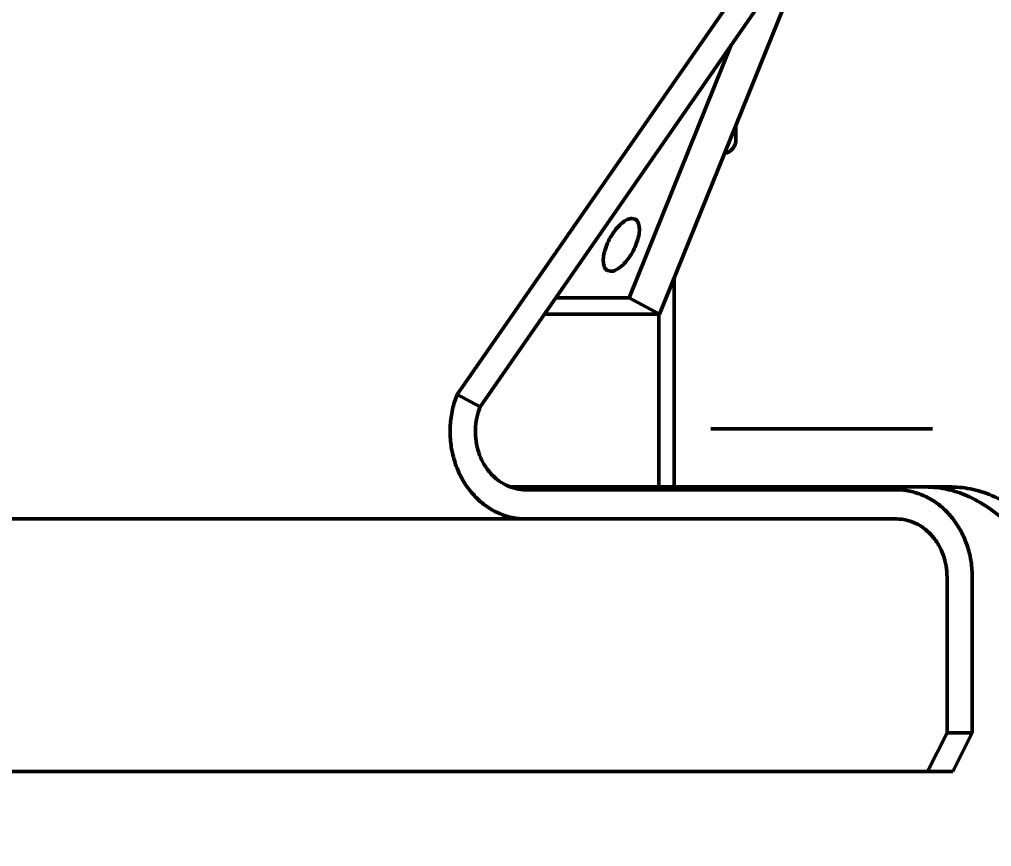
# Model space of a CAD drawing. Header units: inches. Extents: x -2049 to -860, y -317 to 524.
# Drawn here: x -1818.82 to -1785.46, y 69.17 to 97.54 of the extents above; entities that cross this region are included whole.
import ezdxf

# ---------------------------------------------------------------- set-up
doc = ezdxf.new("R2010")
doc.units = ezdxf.units.IN
doc.header["$LTSCALE"] = 2.574606
doc.header["$MEASUREMENT"] = 0
doc.header["$PDMODE"] = 3
doc.header["$PDSIZE"] = 0.3125
doc.layers.get('0').update_dxf_attribs({"linetype": 'CONTINUOUS', "lineweight": 50})
doc.layers.get('Defpoints').update_dxf_attribs({"linetype": 'CONTINUOUS'})
doc.layers.add('dim', color=7, linetype='CONTINUOUS', lineweight=9)
doc.styles.add('TEXTSTYLE_1', font='gdt', dxfattribs={"width": 0.8})
doc.dimstyles.new('ISO-25$0', dxfattribs={"dimtxt": 5, "dimasz": 5, "dimexe": 1.25, "dimexo": 0.625, "dimtad": 1, "dimdec": 0, "dimlfac": 1.5, "dimdsep": 46, "dimtxsty": 'TEXTSTYLE_1', "dimcen": 2.5, "dimclrd": 256, "dimclre": 256, "dimclrt": 256, "dimadec": 0, "dimazin": 0, "dimtfac": 1, "dimtdec": 0, "dimtmove": 0, "dimatfit": 3, "dimfxl": 1, "dimlwd": 25, "dimarcsym": 0})

# ---------------------------------------------------------------- blocks, each defined once
blk = doc.blocks.new('*D15')
at = {"layer": 'Defpoints', "color": 0, "transparency": 16777216}
for p in [(-1976.246, 472.967), (-1812.48, 472.967), (-1861.14, 52.37)]:
    blk.add_point(p, dxfattribs=at)
at = {"layer": 'dim', "lineweight": -2, "transparency": 16777216}
for p, q in [((-1813.105, 472.967), (-1977.496, 472.967)), ((-1861.765, 52.37), (-1977.496, 52.37))]:
    blk.add_line(p, q, dxfattribs=at)
at = {"layer": 'dim', "lineweight": 25, "transparency": 16777216}
blk.add_line((-1976.246, 57.37), (-1976.246, 467.967), dxfattribs=at)
at = {"layer": 'dim', "transparency": 16777216}
for points in [[(-1977.079, 467.967), (-1975.412, 467.967), (-1976.246, 472.967)], [(-1977.079, 57.37), (-1975.412, 57.37), (-1976.246, 52.37)]]:
    blk.add_solid(points, dxfattribs=at)
at = {"layer": 'dim', "transparency": 16777216, "insert": (-1979.371, 260.651), "char_height": 5, "attachment_point": 5, "rotation": 90, "style": 'TEXTSTYLE_1'}
blk.add_mtext('630', dxfattribs=at)
blk = doc.blocks.new('*D19')
at = {"layer": 'Defpoints', "color": 0, "transparency": 16777216}
for p in [(-1870.712, 82.538), (-1627.555, 78.169), (-1627.555, 14.054)]:
    blk.add_point(p, dxfattribs=at)
at = {"layer": 'dim', "lineweight": -2, "transparency": 16777216}
for p, q in [((-1870.712, 81.913), (-1870.712, 12.804)), ((-1627.555, 77.544), (-1627.555, 12.804))]:
    blk.add_line(p, q, dxfattribs=at)
at = {"layer": 'dim', "lineweight": 25, "transparency": 16777216}
blk.add_line((-1865.712, 14.054), (-1632.555, 14.054), dxfattribs=at)
at = {"layer": 'dim', "transparency": 16777216}
for points in [[(-1865.712, 14.887), (-1865.712, 13.221), (-1870.712, 14.054)], [(-1632.555, 14.887), (-1632.555, 13.221), (-1627.555, 14.054)]]:
    blk.add_solid(points, dxfattribs=at)
at = {"layer": 'dim', "transparency": 16777216, "insert": (-1745.746, 17.179), "char_height": 5, "attachment_point": 5, "style": 'TEXTSTYLE_1'}
blk.add_mtext('365', dxfattribs=at)

msp = doc.modelspace()

# ---------------------------------------------------------------- linework, layer by layer
at = {"color": 7, "linetype": 'Continuous'}
for p, q in [((-1803.796, 84.672), (-1772.721, 129.435)), ((-1771.936, 129.013), (-1803.011, 84.249)), ((-1791.346, 101.052), (-1796.848, 87.429)), ((-1794.392, 96.665), (-1797.895, 87.992)), ((-1794.231, 93.909), (-1794.231, 93.429)), ((-1797.797, 90.711), (-1797.688, 90.685)), ((-1798.528, 88.899), (-1798.637, 88.925)), ((-1796.348, 88.668), (-1796.348, 81.502)), ((-1797.895, 87.992), (-1800.413, 87.992)), ((-1796.848, 87.429), (-1797.895, 87.992)), ((-1796.848, 87.429), (-1800.804, 87.429)), ((-1796.877, 87.429), (-1796.877, 81.502)), ((-1803.011, 84.249), (-1803.796, 84.672)), ((-1787.482, 83.502), (-1795.096, 83.502)), ((-1801.948, 81.502), (-1786.845, 81.502)), ((-1801.441, 81.404), (-1788.716, 81.404)), ((-1788.716, 80.404), (-1868.106, 80.404)), ((-1786.984, 78.404), (-1786.984, 73.071)), ((-1786.118, 78.404), (-1786.118, 73.071)), ((-1787.651, 71.738), (-1786.984, 73.071)), ((-1786.984, 73.071), (-1786.118, 73.071)), ((-1786.118, 73.071), (-1786.785, 71.738)), ((-1786.785, 71.738), (-1852.982, 71.738))]:
    msp.add_line(p, q, dxfattribs=at)
for centre, radius, start, end in [((-1794.739, 93.429), 0.508, 283.4316, 0), ((-1787.716, 78.095), 3.407, 77.1491, 89.9202), ((-1787.736, 77.992), 3.512, 75.9156, 77.2026)]:
    msp.add_arc(centre, radius, start, end, dxfattribs=at)
for points, start_tangent, end_tangent in [([(-1798.637, 88.925), (-1798.655, 88.936), (-1798.741, 89.043), (-1798.78, 89.211), (-1798.77, 89.426), (-1798.711, 89.673), (-1798.607, 89.93), (-1798.468, 90.177), (-1798.304, 90.395), (-1798.128, 90.565), (-1797.954, 90.674), (-1797.797, 90.711)], (-0.884291, 0.466937), (1, 0)), ([(-1797.688, 90.685), (-1797.67, 90.674), (-1797.584, 90.567), (-1797.545, 90.399), (-1797.555, 90.184), (-1797.614, 89.937), (-1797.718, 89.68), (-1797.857, 89.433), (-1798.021, 89.215), (-1798.197, 89.045), (-1798.371, 88.936), (-1798.528, 88.899)], (0.884291, -0.466937), (-1, 0)), ([(-1803.796, 84.672), (-1803.956, 84.157), (-1804.033, 83.617), (-1804.023, 83.07), (-1803.928, 82.535), (-1803.75, 82.029), (-1803.496, 81.569), (-1803.174, 81.169), (-1802.794, 80.843), (-1802.37, 80.602), (-1801.914, 80.454), (-1801.441, 80.404)], (-0.374454, -0.927246), (1, 0)), ([(-1801.441, 81.404), (-1801.788, 81.445), (-1802.12, 81.564), (-1802.424, 81.757), (-1802.688, 82.016), (-1802.902, 82.33), (-1803.058, 82.686), (-1803.149, 83.072), (-1803.172, 83.471), (-1803.126, 83.869), (-1803.011, 84.249)], (-1, 0), (0.374454, 0.927246)), ([(-1786.845, 81.502), (-1786.092, 81.417), (-1785.349, 81.162), (-1784.624, 80.741), (-1783.929, 80.159)], (1, 0), (0.716695, -0.697386)), ([(-1786.118, 78.404), (-1786.158, 78.926), (-1786.275, 79.431), (-1786.467, 79.905), (-1786.726, 80.333), (-1787.046, 80.702), (-1787.417, 81.002), (-1787.827, 81.223), (-1788.264, 81.358), (-1788.716, 81.404)], (0, 1), (-1, 0)), ([(-1784.795, 80.159), (-1785.49, 80.741), (-1786.215, 81.162), (-1786.881, 81.399)], (-0.716695, 0.697386), (-0.969946, 0.243322)), ([(-1788.716, 80.404), (-1788.378, 80.366), (-1788.053, 80.252), (-1787.754, 80.067), (-1787.492, 79.818), (-1787.276, 79.516), (-1787.116, 79.17), (-1787.018, 78.795), (-1786.984, 78.404)], (1, 0), (0, -1))]:
    msp.add_spline(points, degree=3, dxfattribs=dict(at, start_tangent=start_tangent, end_tangent=end_tangent))

# ---------------------------------------------------------------- dimensions: what is measured, and where the dimension line sits
at = {"layer": 'dim'}
dim = msp.add_linear_dim(base=(-1976.246, 472.967), p1=(-1861.14, 52.37), p2=(-1812.48, 472.967), angle=90, text='630', dimstyle='ISO-25$0', dxfattribs=at)
dim.commit()
dim.dimension.update_dxf_attribs({"geometry": '*D15', "text_midpoint": (-1976.246, 260.651), "dimtype": 160})
dim = msp.add_linear_dim(base=(-1627.555, 14.054), p1=(-1870.712, 82.538), p2=(-1627.555, 78.169), text='365', dimstyle='ISO-25$0', dxfattribs=at)
dim.commit()
dim.dimension.update_dxf_attribs({"geometry": '*D19', "text_midpoint": (-1745.746, 14.054), "dimtype": 160})

doc.saveas('drawing.dxf')
